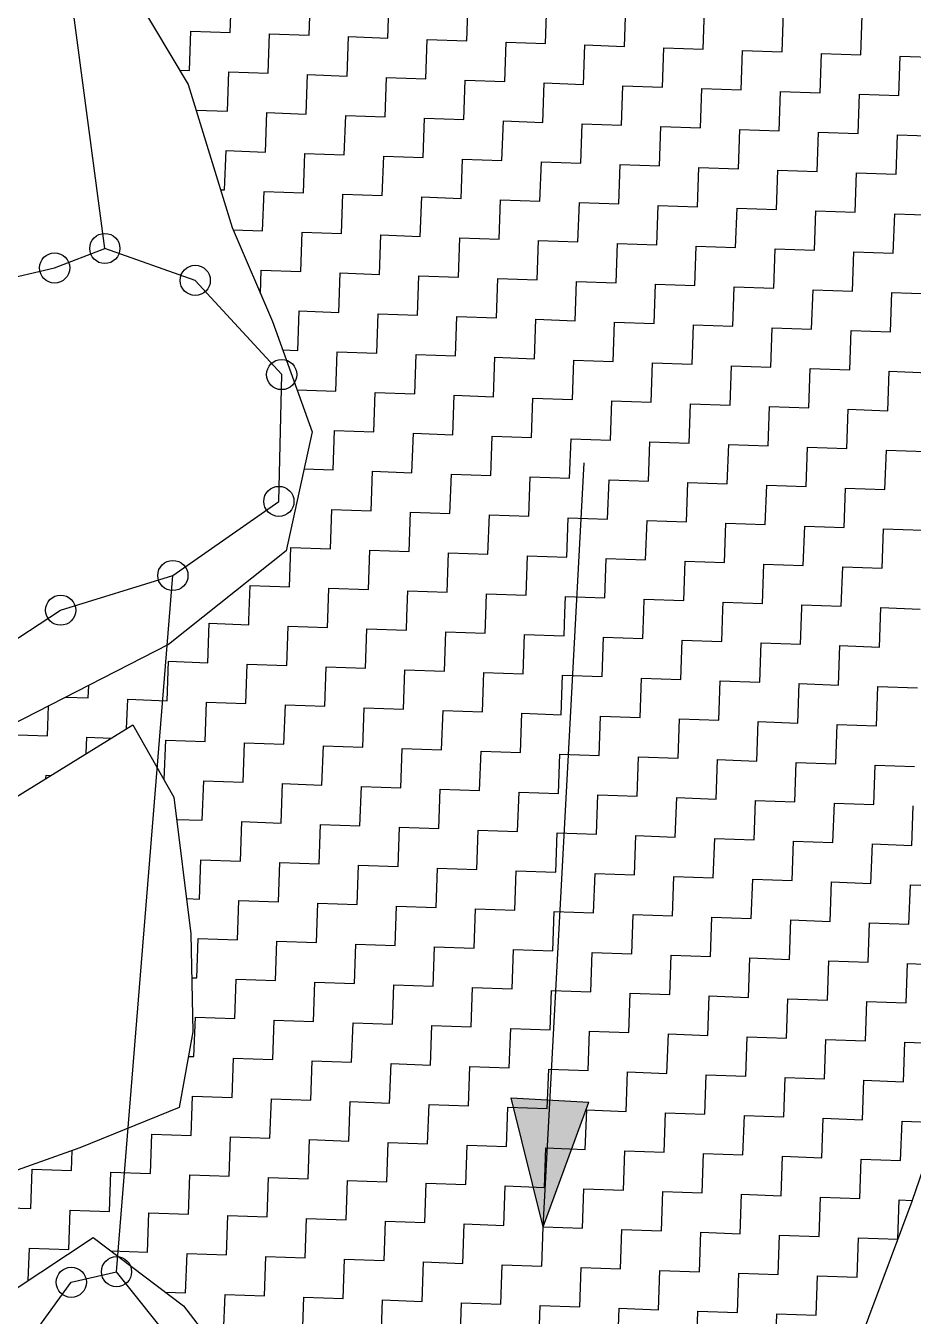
# Model space of a CAD drawing. Header units: metres. Extents: x 287345 to 291891, y 1993918 to 1999987.
# Drawn here: x 290512.1 to 290738.5, y 1997489.3 to 1997818.6 of the extents above; entities that cross this region are included whole.
import ezdxf

# ---------------------------------------------------------------- set-up
doc = ezdxf.new("R2010")
doc.units = ezdxf.units.M
doc.header["$MEASUREMENT"] = 0
doc.layers.add('POLY_HATCH', color=12, linetype='Continuous')
doc.layers.add('POLY_PARCEL', color=6, linetype='Continuous')

msp = doc.modelspace()

# ---------------------------------------------------------------- hatches: boundary and pattern name
h = msp.add_hatch(color=256)
h.paths.add_polyline_path([(290645.83, 1997544.45), (290635.93, 1997544.98), (290644.09, 1997512.09)])
h.paths.add_polyline_path([(290644.09, 1997512.09), (290655.73, 1997543.92), (290645.83, 1997544.45)])

# ---------------------------------------------------------------- linework, layer by layer
for points in [[(290644.09, 1997512.09), (290654.55, 1997707.07)], [(290635.93, 1997544.98), (290655.73, 1997543.92)], [(290644.09, 1997512.09), (290635.93, 1997544.98)], [(290644.09, 1997512.09), (290655.73, 1997543.92)]]:
    msp.add_lwpolyline(points)
for centre in [(290532.29, 1997761.79), (290519.47, 1997756.82), (290555.35, 1997753.63), (290577.4, 1997729.6), (290576.69, 1997697.22), (290549.65, 1997678.31), (290521, 1997669.45), (290535.27, 1997500.6), (290523.72, 1997497.91)]:
    msp.add_circle(centre, 3.85)
at = {"layer": 'POLY_HATCH'}
for p, q in [((290539.12, 1997827.78), (290553.56, 1997803.64)), ((290553.56, 1997803.64), (290564.78, 1997767.12)), ((290564.78, 1997767.12), (290575.05, 1997743.13)), ((290575.05, 1997743.13), (290585.18, 1997714.98)), ((290585.18, 1997714.98), (290578.54, 1997684.64)), ((290578.54, 1997684.64), (290548.5, 1997660.69)), ((290548.5, 1997660.69), (290500.35, 1997635.99)), ((290509.58, 1997621.77), (290539.43, 1997640.17)), ((290539.43, 1997640.17), (290549.9, 1997621.73)), ((290549.9, 1997621.73), (290554.23, 1997586.84)), ((290554.23, 1997586.84), (290554.73, 1997561.81)), ((290554.73, 1997561.81), (290551.27, 1997542.48)), ((290738.21, 1997518.65), (290749.06, 1997550.23)), ((290551.27, 1997542.48), (290525.88, 1997532.26)), ((290525.88, 1997532.26), (290490.67, 1997519.61)), ((290722.85, 1997477.51), (290738.21, 1997518.65)), ((290509.39, 1997496.18), (290529.32, 1997509.37)), ((290529.32, 1997509.37), (290552.34, 1997491.88)), ((290552.34, 1997491.88), (290592.23, 1997440.44))]:
    msp.add_line(p, q, dxfattribs=at)
at = {"layer": 'POLY_HATCH', "linetype": 'Continuous'}
for p, q in [((290564.28, 1997816.92), (290564.63, 1997826.98)), ((290584.39, 1997816.21), (290584.74, 1997826.27)), ((290604.5, 1997815.5), (290604.85, 1997825.55)), ((290624.6, 1997814.79), (290624.96, 1997824.84)), ((290644.71, 1997814.08), (290645.07, 1997824.13)), ((290664.82, 1997813.37), (290665.18, 1997823.42)), ((290684.93, 1997812.65), (290685.29, 1997822.71)), ((290705.04, 1997811.94), (290705.4, 1997822)), ((290725.15, 1997811.23), (290725.5, 1997821.28)), ((290553.87, 1997807.22), (290554.22, 1997817.28)), ((290554.22, 1997817.28), (290564.28, 1997816.92)), ((290573.98, 1997806.51), (290574.33, 1997816.57)), ((290574.33, 1997816.57), (290584.39, 1997816.21)), ((290594.08, 1997805.8), (290594.44, 1997815.86)), ((290594.44, 1997815.86), (290604.5, 1997815.5)), ((290614.19, 1997805.09), (290614.55, 1997815.14)), ((290614.55, 1997815.14), (290624.6, 1997814.79)), ((290634.3, 1997804.38), (290634.66, 1997814.43)), ((290634.66, 1997814.43), (290644.71, 1997814.08)), ((290654.41, 1997803.67), (290654.77, 1997813.72)), ((290654.77, 1997813.72), (290664.82, 1997813.37)), ((290674.52, 1997802.95), (290674.88, 1997813.01)), ((290674.88, 1997813.01), (290684.93, 1997812.65)), ((290694.63, 1997802.24), (290694.99, 1997812.3)), ((290694.99, 1997812.3), (290705.04, 1997811.94)), ((290714.74, 1997801.53), (290715.09, 1997811.59)), ((290715.09, 1997811.59), (290725.15, 1997811.23)), ((290734.85, 1997800.82), (290735.2, 1997810.87)), ((290735.2, 1997810.87), (290745.26, 1997810.52)), ((290551.36, 1997807.31), (290553.87, 1997807.22)), ((290563.57, 1997796.81), (290563.92, 1997806.87)), ((290563.92, 1997806.87), (290573.98, 1997806.51)), ((290583.67, 1997796.1), (290584.03, 1997806.16)), ((290584.03, 1997806.16), (290594.08, 1997805.8)), ((290603.78, 1997795.39), (290604.14, 1997805.45)), ((290604.14, 1997805.45), (290614.19, 1997805.09)), ((290623.89, 1997794.68), (290624.25, 1997804.73)), ((290624.25, 1997804.73), (290634.3, 1997804.38)), ((290644, 1997793.97), (290644.36, 1997804.02)), ((290644.36, 1997804.02), (290654.41, 1997803.67)), ((290664.11, 1997793.26), (290664.47, 1997803.31)), ((290664.47, 1997803.31), (290674.52, 1997802.95)), ((290684.22, 1997792.54), (290684.58, 1997802.6)), ((290684.58, 1997802.6), (290694.63, 1997802.24)), ((290704.33, 1997791.83), (290704.68, 1997801.89)), ((290704.68, 1997801.89), (290714.74, 1997801.53)), ((290724.44, 1997791.12), (290724.79, 1997801.18)), ((290724.79, 1997801.18), (290734.85, 1997800.82)), ((290555.57, 1997797.1), (290563.57, 1997796.81)), ((290573.26, 1997786.4), (290573.62, 1997796.46)), ((290573.62, 1997796.46), (290583.67, 1997796.1)), ((290593.37, 1997785.69), (290593.73, 1997795.75)), ((290593.73, 1997795.75), (290603.78, 1997795.39)), ((290613.48, 1997784.98), (290613.84, 1997795.04)), ((290613.84, 1997795.04), (290623.89, 1997794.68)), ((290633.59, 1997784.27), (290633.95, 1997794.32)), ((290633.95, 1997794.32), (290644, 1997793.97)), ((290653.7, 1997783.56), (290654.06, 1997793.61)), ((290654.06, 1997793.61), (290664.11, 1997793.26)), ((290673.81, 1997782.85), (290674.16, 1997792.9)), ((290674.16, 1997792.9), (290684.22, 1997792.54)), ((290693.92, 1997782.13), (290694.27, 1997792.19)), ((290694.27, 1997792.19), (290704.33, 1997791.83)), ((290714.03, 1997781.42), (290714.38, 1997791.48)), ((290714.38, 1997791.48), (290724.44, 1997791.12)), ((290734.14, 1997780.71), (290734.49, 1997790.77)), ((290734.49, 1997790.77), (290744.55, 1997790.41)), ((290562.85, 1997776.71), (290563.21, 1997786.76)), ((290563.21, 1997786.76), (290573.26, 1997786.4)), ((290582.96, 1997775.99), (290583.32, 1997786.05)), ((290583.32, 1997786.05), (290593.37, 1997785.69)), ((290603.07, 1997775.28), (290603.43, 1997785.34)), ((290603.43, 1997785.34), (290613.48, 1997784.98)), ((290623.18, 1997774.57), (290623.54, 1997784.62)), ((290623.54, 1997784.62), (290633.59, 1997784.27)), ((290643.29, 1997773.86), (290643.65, 1997783.91)), ((290643.65, 1997783.91), (290653.7, 1997783.56)), ((290663.4, 1997773.15), (290663.75, 1997783.2)), ((290663.75, 1997783.2), (290673.81, 1997782.85)), ((290683.51, 1997772.44), (290683.86, 1997782.49)), ((290683.86, 1997782.49), (290693.92, 1997782.13)), ((290703.62, 1997771.72), (290703.97, 1997781.78)), ((290703.97, 1997781.78), (290714.03, 1997781.42)), ((290723.73, 1997771.01), (290724.08, 1997781.07)), ((290724.08, 1997781.07), (290734.14, 1997780.71)), ((290561.82, 1997776.74), (290562.85, 1997776.71)), ((290572.55, 1997766.29), (290572.91, 1997776.35)), ((290572.91, 1997776.35), (290582.96, 1997775.99)), ((290592.66, 1997765.58), (290593.02, 1997775.64)), ((290593.02, 1997775.64), (290603.07, 1997775.28)), ((290612.77, 1997764.87), (290613.13, 1997774.93)), ((290613.13, 1997774.93), (290623.18, 1997774.57)), ((290632.88, 1997764.16), (290633.24, 1997774.21)), ((290633.24, 1997774.21), (290643.29, 1997773.86)), ((290652.99, 1997763.45), (290653.34, 1997773.5)), ((290653.34, 1997773.5), (290663.4, 1997773.15)), ((290673.1, 1997762.74), (290673.45, 1997772.79)), ((290673.45, 1997772.79), (290683.51, 1997772.44)), ((290693.21, 1997762.03), (290693.56, 1997772.08)), ((290693.56, 1997772.08), (290703.62, 1997771.72)), ((290713.32, 1997761.31), (290713.67, 1997771.37)), ((290713.67, 1997771.37), (290723.73, 1997771.01)), ((290733.42, 1997760.6), (290733.78, 1997770.66)), ((290733.78, 1997770.66), (290743.83, 1997770.3)), ((290565.02, 1997766.56), (290572.55, 1997766.29)), ((290582.25, 1997755.88), (290582.61, 1997765.94)), ((290582.61, 1997765.94), (290592.66, 1997765.58)), ((290602.36, 1997755.17), (290602.72, 1997765.23)), ((290602.72, 1997765.23), (290612.77, 1997764.87)), ((290622.47, 1997754.46), (290622.83, 1997764.52)), ((290622.83, 1997764.52), (290632.88, 1997764.16)), ((290642.58, 1997753.75), (290642.93, 1997763.8)), ((290642.93, 1997763.8), (290652.99, 1997763.45)), ((290662.69, 1997753.04), (290663.04, 1997763.09)), ((290663.04, 1997763.09), (290673.1, 1997762.74)), ((290682.8, 1997752.33), (290683.15, 1997762.38)), ((290683.15, 1997762.38), (290693.21, 1997762.03)), ((290702.91, 1997751.62), (290703.26, 1997761.67)), ((290703.26, 1997761.67), (290713.32, 1997761.31)), ((290723.01, 1997750.9), (290723.37, 1997760.96)), ((290723.37, 1997760.96), (290733.42, 1997760.6)), ((290571.99, 1997750.29), (290572.2, 1997756.24)), ((290572.2, 1997756.24), (290582.25, 1997755.88)), ((290591.95, 1997745.47), (290592.31, 1997755.53)), ((290592.31, 1997755.53), (290602.36, 1997755.17)), ((290612.06, 1997744.76), (290612.41, 1997754.82)), ((290612.41, 1997754.82), (290622.47, 1997754.46)), ((290632.17, 1997744.05), (290632.52, 1997754.11)), ((290632.52, 1997754.11), (290642.58, 1997753.75)), ((290652.28, 1997743.34), (290652.63, 1997753.39)), ((290652.63, 1997753.39), (290662.69, 1997753.04)), ((290672.39, 1997742.63), (290672.74, 1997752.68)), ((290672.74, 1997752.68), (290682.8, 1997752.33)), ((290692.49, 1997741.92), (290692.85, 1997751.97)), ((290692.85, 1997751.97), (290702.91, 1997751.62)), ((290712.6, 1997741.2), (290712.96, 1997751.26)), ((290712.96, 1997751.26), (290723.01, 1997750.9)), ((290732.71, 1997740.49), (290733.07, 1997750.55)), ((290733.07, 1997750.55), (290743.12, 1997750.19)), ((290581.54, 1997735.78), (290581.9, 1997745.83)), ((290581.9, 1997745.83), (290591.95, 1997745.47)), ((290601.65, 1997735.06), (290602, 1997745.12)), ((290602, 1997745.12), (290612.06, 1997744.76)), ((290621.76, 1997734.35), (290622.11, 1997744.41)), ((290622.11, 1997744.41), (290632.17, 1997744.05)), ((290641.87, 1997733.64), (290642.22, 1997743.7)), ((290642.22, 1997743.7), (290652.28, 1997743.34)), ((290661.98, 1997732.93), (290662.33, 1997742.98)), ((290662.33, 1997742.98), (290672.39, 1997742.63)), ((290682.08, 1997732.22), (290682.44, 1997742.27)), ((290682.44, 1997742.27), (290692.49, 1997741.92)), ((290702.19, 1997731.51), (290702.55, 1997741.56)), ((290702.55, 1997741.56), (290712.6, 1997741.2)), ((290722.3, 1997730.79), (290722.66, 1997740.85)), ((290722.66, 1997740.85), (290732.71, 1997740.49)), ((290577.65, 1997735.91), (290581.54, 1997735.78)), ((290591.24, 1997725.37), (290591.59, 1997735.42)), ((290591.59, 1997735.42), (290601.65, 1997735.06)), ((290611.35, 1997724.65), (290611.7, 1997734.71)), ((290611.7, 1997734.71), (290621.76, 1997734.35)), ((290631.46, 1997723.94), (290631.81, 1997734)), ((290631.81, 1997734), (290641.87, 1997733.64)), ((290651.57, 1997723.23), (290651.92, 1997733.29)), ((290651.92, 1997733.29), (290661.98, 1997732.93)), ((290671.67, 1997722.52), (290672.03, 1997732.57)), ((290672.03, 1997732.57), (290682.08, 1997732.22)), ((290691.78, 1997721.81), (290692.14, 1997731.86)), ((290692.14, 1997731.86), (290702.19, 1997731.51)), ((290711.89, 1997721.1), (290712.25, 1997731.15)), ((290712.25, 1997731.15), (290722.3, 1997730.79)), ((290732, 1997720.38), (290732.36, 1997730.44)), ((290732.36, 1997730.44), (290742.41, 1997730.08)), ((290581.32, 1997725.72), (290591.24, 1997725.37)), ((290600.94, 1997714.95), (290601.29, 1997725.01)), ((290601.29, 1997725.01), (290611.35, 1997724.65)), ((290621.05, 1997714.24), (290621.4, 1997724.3)), ((290621.4, 1997724.3), (290631.46, 1997723.94)), ((290641.16, 1997713.53), (290641.51, 1997723.59)), ((290641.51, 1997723.59), (290651.57, 1997723.23)), ((290661.26, 1997712.82), (290661.62, 1997722.87)), ((290661.62, 1997722.87), (290671.67, 1997722.52)), ((290681.37, 1997712.11), (290681.73, 1997722.16)), ((290681.73, 1997722.16), (290691.78, 1997721.81)), ((290701.48, 1997711.4), (290701.84, 1997721.45)), ((290701.84, 1997721.45), (290711.89, 1997721.1)), ((290721.59, 1997710.69), (290721.95, 1997720.74)), ((290721.95, 1997720.74), (290732, 1997720.38)), ((290590.53, 1997705.26), (290590.88, 1997715.31)), ((290590.88, 1997715.31), (290600.94, 1997714.95)), ((290610.64, 1997704.54), (290610.99, 1997714.6)), ((290610.99, 1997714.6), (290621.05, 1997714.24)), ((290630.74, 1997703.83), (290631.1, 1997713.89)), ((290631.1, 1997713.89), (290641.16, 1997713.53)), ((290650.85, 1997703.12), (290651.21, 1997713.18)), ((290651.21, 1997713.18), (290661.26, 1997712.82)), ((290670.96, 1997702.41), (290671.32, 1997712.46)), ((290671.32, 1997712.46), (290681.37, 1997712.11)), ((290691.07, 1997701.7), (290691.43, 1997711.75)), ((290691.43, 1997711.75), (290701.48, 1997711.4)), ((290711.18, 1997700.99), (290711.54, 1997711.04)), ((290711.54, 1997711.04), (290721.59, 1997710.69)), ((290731.29, 1997700.28), (290731.65, 1997710.33)), ((290731.65, 1997710.33), (290741.7, 1997709.97)), ((290583.11, 1997705.52), (290590.53, 1997705.26)), ((290600.23, 1997694.85), (290600.58, 1997704.9)), ((290600.58, 1997704.9), (290610.64, 1997704.54)), ((290620.33, 1997694.13), (290620.69, 1997704.19)), ((290620.69, 1997704.19), (290630.74, 1997703.83)), ((290640.44, 1997693.42), (290640.8, 1997703.48)), ((290640.8, 1997703.48), (290650.85, 1997703.12)), ((290660.55, 1997692.71), (290660.91, 1997702.77)), ((290660.91, 1997702.77), (290670.96, 1997702.41)), ((290680.66, 1997692), (290681.02, 1997702.05)), ((290681.02, 1997702.05), (290691.07, 1997701.7)), ((290700.77, 1997691.29), (290701.13, 1997701.34)), ((290701.13, 1997701.34), (290711.18, 1997700.99)), ((290720.88, 1997690.58), (290721.24, 1997700.63)), ((290721.24, 1997700.63), (290731.29, 1997700.28)), ((290589.82, 1997685.15), (290590.17, 1997695.2)), ((290590.17, 1997695.2), (290600.23, 1997694.85)), ((290609.92, 1997684.44), (290610.28, 1997694.49)), ((290610.28, 1997694.49), (290620.33, 1997694.13)), ((290630.03, 1997683.72), (290630.39, 1997693.78)), ((290630.39, 1997693.78), (290640.44, 1997693.42)), ((290650.14, 1997683.01), (290650.5, 1997693.07)), ((290650.5, 1997693.07), (290660.55, 1997692.71)), ((290670.25, 1997682.3), (290670.61, 1997692.36)), ((290670.61, 1997692.36), (290680.66, 1997692)), ((290690.36, 1997681.59), (290690.72, 1997691.64)), ((290690.72, 1997691.64), (290700.77, 1997691.29)), ((290710.47, 1997680.88), (290710.83, 1997690.93)), ((290710.83, 1997690.93), (290720.88, 1997690.58)), ((290730.58, 1997680.17), (290730.93, 1997690.22)), ((290730.93, 1997690.22), (290740.99, 1997689.86)), ((290579.41, 1997675.45), (290579.76, 1997685.5)), ((290579.76, 1997685.5), (290589.82, 1997685.15)), ((290599.51, 1997674.74), (290599.87, 1997684.79)), ((290599.87, 1997684.79), (290609.92, 1997684.44)), ((290619.62, 1997674.03), (290619.98, 1997684.08)), ((290619.98, 1997684.08), (290630.03, 1997683.72)), ((290639.73, 1997673.31), (290640.09, 1997683.37)), ((290640.09, 1997683.37), (290650.14, 1997683.01)), ((290659.84, 1997672.6), (290660.2, 1997682.66)), ((290660.2, 1997682.66), (290670.25, 1997682.3)), ((290679.95, 1997671.89), (290680.31, 1997681.95)), ((290680.31, 1997681.95), (290690.36, 1997681.59)), ((290700.06, 1997671.18), (290700.41, 1997681.23)), ((290700.41, 1997681.23), (290710.47, 1997680.88)), ((290720.17, 1997670.47), (290720.52, 1997680.52)), ((290720.52, 1997680.52), (290730.58, 1997680.17)), ((290569.04, 1997666.91), (290569.35, 1997675.8)), ((290569.35, 1997675.8), (290579.41, 1997675.45)), ((290589.19, 1997667.37), (290589.46, 1997675.09)), ((290589.46, 1997675.09), (290599.51, 1997674.74)), ((290609.34, 1997667.82), (290609.57, 1997674.38)), ((290609.57, 1997674.38), (290619.62, 1997674.03)), ((290629.49, 1997668.28), (290629.68, 1997673.67)), ((290629.68, 1997673.67), (290639.73, 1997673.31)), ((290649.64, 1997668.73), (290649.79, 1997672.96)), ((290649.79, 1997672.96), (290659.84, 1997672.6)), ((290669.79, 1997669.19), (290669.9, 1997672.25)), ((290669.9, 1997672.25), (290679.95, 1997671.89)), ((290629.32, 1997663.62), (290629.49, 1997668.28)), ((290649.43, 1997662.9), (290649.64, 1997668.73)), ((290669.54, 1997662.19), (290669.79, 1997669.19)), ((290689.65, 1997661.48), (290689.94, 1997669.65)), ((290689.94, 1997669.65), (290690, 1997671.53)), ((290690, 1997671.53), (290700.06, 1997671.18)), ((290709.76, 1997660.77), (290710.09, 1997670.1)), ((290710.09, 1997670.1), (290710.11, 1997670.82)), ((290710.11, 1997670.82), (290720.17, 1997670.47)), ((290729.87, 1997660.06), (290730.22, 1997670.11)), ((290730.22, 1997670.11), (290740.28, 1997669.76)), ((290558.58, 1997656.05), (290558.94, 1997666.11)), ((290558.94, 1997666.11), (290568.99, 1997665.75)), ((290568.99, 1997665.75), (290569.04, 1997666.91)), ((290578.69, 1997655.34), (290579.05, 1997665.39)), ((290579.05, 1997665.39), (290589.1, 1997665.04)), ((290589.1, 1997665.04), (290589.19, 1997667.37)), ((290609.21, 1997664.33), (290609.34, 1997667.82)), ((290598.8, 1997654.63), (290599.16, 1997664.68)), ((290599.16, 1997664.68), (290609.21, 1997664.33)), ((290618.91, 1997653.92), (290619.27, 1997663.97)), ((290619.27, 1997663.97), (290629.32, 1997663.62)), ((290639.02, 1997653.2), (290639.38, 1997663.26)), ((290639.38, 1997663.26), (290649.43, 1997662.9)), ((290659.13, 1997652.49), (290659.49, 1997662.55)), ((290659.49, 1997662.55), (290669.54, 1997662.19)), ((290679.24, 1997651.78), (290679.59, 1997661.84)), ((290679.59, 1997661.84), (290689.65, 1997661.48)), ((290699.35, 1997651.07), (290699.7, 1997661.12)), ((290699.7, 1997661.12), (290709.76, 1997660.77)), ((290719.46, 1997650.36), (290719.81, 1997660.41)), ((290719.81, 1997660.41), (290729.87, 1997660.06)), ((290548.17, 1997646.35), (290548.53, 1997656.41)), ((290548.53, 1997656.41), (290558.58, 1997656.05)), ((290568.28, 1997645.64), (290568.64, 1997655.7)), ((290568.64, 1997655.7), (290578.69, 1997655.34)), ((290588.39, 1997644.93), (290588.75, 1997654.98)), ((290588.75, 1997654.98), (290598.8, 1997654.63)), ((290608.5, 1997644.22), (290608.86, 1997654.27)), ((290608.86, 1997654.27), (290618.91, 1997653.92)), ((290628.61, 1997643.51), (290628.97, 1997653.56)), ((290628.97, 1997653.56), (290639.02, 1997653.2)), ((290648.72, 1997642.79), (290649.07, 1997652.85)), ((290649.07, 1997652.85), (290659.13, 1997652.49)), ((290668.83, 1997642.08), (290669.18, 1997652.14)), ((290669.18, 1997652.14), (290679.24, 1997651.78)), ((290528.07, 1997647.06), (290528.18, 1997650.27)), ((290688.94, 1997641.37), (290689.29, 1997651.43)), ((290689.29, 1997651.43), (290699.35, 1997651.07)), ((290709.05, 1997640.66), (290709.4, 1997650.71)), ((290709.4, 1997650.71), (290719.46, 1997650.36)), ((290729.16, 1997639.95), (290729.51, 1997650)), ((290729.51, 1997650), (290739.57, 1997649.65)), ((290522.33, 1997647.27), (290528.07, 1997647.06)), ((290537.85, 1997639.2), (290538.12, 1997646.71)), ((290538.12, 1997646.71), (290548.17, 1997646.35)), ((290557.87, 1997635.94), (290558.23, 1997646)), ((290558.23, 1997646), (290568.28, 1997645.64)), ((290577.98, 1997635.23), (290578.34, 1997645.29)), ((290578.34, 1997645.29), (290588.39, 1997644.93)), ((290517.65, 1997637.37), (290517.93, 1997645.01)), ((290598.09, 1997634.52), (290598.45, 1997644.57)), ((290598.45, 1997644.57), (290608.5, 1997644.22)), ((290618.2, 1997633.81), (290618.56, 1997643.86)), ((290618.56, 1997643.86), (290628.61, 1997643.51)), ((290638.31, 1997633.1), (290638.66, 1997643.15)), ((290638.66, 1997643.15), (290648.72, 1997642.79)), ((290658.42, 1997632.38), (290658.77, 1997642.44)), ((290658.77, 1997642.44), (290668.83, 1997642.08)), ((290678.53, 1997631.67), (290678.88, 1997641.73)), ((290678.88, 1997641.73), (290688.94, 1997641.37)), ((290698.64, 1997630.96), (290698.99, 1997641.02)), ((290698.99, 1997641.02), (290709.05, 1997640.66)), ((290718.74, 1997630.25), (290719.1, 1997640.3)), ((290719.1, 1997640.3), (290729.16, 1997639.95)), ((290507.6, 1997637.72), (290517.65, 1997637.37)), ((290527.56, 1997632.86), (290527.71, 1997637.01)), ((290527.71, 1997637.01), (290533.94, 1997636.79)), ((290547.46, 1997626.24), (290547.82, 1997636.3)), ((290547.82, 1997636.3), (290557.87, 1997635.94)), ((290567.57, 1997625.53), (290567.93, 1997635.59)), ((290567.93, 1997635.59), (290577.98, 1997635.23)), ((290587.68, 1997624.82), (290588.04, 1997634.87)), ((290588.04, 1997634.87), (290598.09, 1997634.52)), ((290607.79, 1997624.11), (290608.15, 1997634.16)), ((290608.15, 1997634.16), (290618.2, 1997633.81)), ((290627.9, 1997623.4), (290628.25, 1997633.45)), ((290628.25, 1997633.45), (290638.31, 1997633.1)), ((290648.01, 1997622.69), (290648.36, 1997632.74)), ((290648.36, 1997632.74), (290658.42, 1997632.38)), ((290668.12, 1997621.97), (290668.47, 1997632.03)), ((290668.47, 1997632.03), (290678.53, 1997631.67)), ((290688.23, 1997621.26), (290688.58, 1997631.32)), ((290688.58, 1997631.32), (290698.64, 1997630.96)), ((290708.33, 1997620.55), (290708.69, 1997630.61)), ((290708.69, 1997630.61), (290718.74, 1997630.25)), ((290728.44, 1997619.84), (290728.8, 1997629.89)), ((290728.8, 1997629.89), (290738.85, 1997629.54)), ((290517.27, 1997626.51), (290517.3, 1997627.31)), ((290517.3, 1997627.31), (290518.5, 1997627.27)), ((290547.34, 1997626.25), (290547.46, 1997626.24)), ((290557.16, 1997615.83), (290557.52, 1997625.89)), ((290557.52, 1997625.89), (290567.57, 1997625.53)), ((290577.27, 1997615.12), (290577.63, 1997625.18)), ((290577.63, 1997625.18), (290587.68, 1997624.82)), ((290597.38, 1997614.41), (290597.74, 1997624.46)), ((290597.74, 1997624.46), (290607.79, 1997624.11)), ((290617.49, 1997613.7), (290617.84, 1997623.75)), ((290617.84, 1997623.75), (290627.9, 1997623.4)), ((290637.6, 1997612.99), (290637.95, 1997623.04)), ((290637.95, 1997623.04), (290648.01, 1997622.69)), ((290657.71, 1997612.28), (290658.06, 1997622.33)), ((290658.06, 1997622.33), (290668.12, 1997621.97)), ((290677.82, 1997611.56), (290678.17, 1997621.62)), ((290678.17, 1997621.62), (290688.23, 1997621.26)), ((290697.92, 1997610.85), (290698.28, 1997620.91)), ((290698.28, 1997620.91), (290708.33, 1997620.55)), ((290718.03, 1997610.14), (290718.39, 1997620.2)), ((290718.39, 1997620.2), (290728.44, 1997619.84)), ((290738.14, 1997609.43), (290738.5, 1997619.48)), ((290550.6, 1997616.07), (290557.16, 1997615.83)), ((290566.86, 1997605.42), (290567.22, 1997615.48)), ((290567.22, 1997615.48), (290577.27, 1997615.12)), ((290586.97, 1997604.71), (290587.32, 1997614.77)), ((290587.32, 1997614.77), (290597.38, 1997614.41)), ((290607.08, 1997604), (290607.43, 1997614.05)), ((290607.43, 1997614.05), (290617.49, 1997613.7)), ((290627.19, 1997603.29), (290627.54, 1997613.34)), ((290627.54, 1997613.34), (290637.6, 1997612.99)), ((290647.3, 1997602.58), (290647.65, 1997612.63)), ((290647.65, 1997612.63), (290657.71, 1997612.28)), ((290667.4, 1997601.87), (290667.76, 1997611.92)), ((290667.76, 1997611.92), (290677.82, 1997611.56)), ((290687.51, 1997601.15), (290687.87, 1997611.21)), ((290687.87, 1997611.21), (290697.92, 1997610.85)), ((290707.62, 1997600.44), (290707.98, 1997610.5)), ((290707.98, 1997610.5), (290718.03, 1997610.14)), ((290727.73, 1997599.73), (290728.09, 1997609.78)), ((290728.09, 1997609.78), (290738.14, 1997609.43)), ((290556.45, 1997595.72), (290556.81, 1997605.78)), ((290556.81, 1997605.78), (290566.86, 1997605.42)), ((290576.56, 1997595.01), (290576.91, 1997605.07)), ((290576.91, 1997605.07), (290586.97, 1997604.71)), ((290596.67, 1997594.3), (290597.02, 1997604.36)), ((290597.02, 1997604.36), (290607.08, 1997604)), ((290616.78, 1997593.59), (290617.13, 1997603.64)), ((290617.13, 1997603.64), (290627.19, 1997603.29)), ((290636.89, 1997592.88), (290637.24, 1997602.93)), ((290637.24, 1997602.93), (290647.3, 1997602.58)), ((290656.99, 1997592.17), (290657.35, 1997602.22)), ((290657.35, 1997602.22), (290667.4, 1997601.87)), ((290677.1, 1997591.45), (290677.46, 1997601.51)), ((290677.46, 1997601.51), (290687.51, 1997601.15)), ((290697.21, 1997590.74), (290697.57, 1997600.8)), ((290697.57, 1997600.8), (290707.62, 1997600.44)), ((290717.32, 1997590.03), (290717.68, 1997600.09)), ((290717.68, 1997600.09), (290727.73, 1997599.73)), ((290737.43, 1997589.32), (290737.79, 1997599.37)), ((290737.79, 1997599.37), (290747.84, 1997599.02)), ((290553.11, 1997595.84), (290556.45, 1997595.72)), ((290566.15, 1997585.31), (290566.5, 1997595.37)), ((290566.5, 1997595.37), (290576.56, 1997595.01)), ((290586.26, 1997584.6), (290586.61, 1997594.66)), ((290586.61, 1997594.66), (290596.67, 1997594.3)), ((290606.37, 1997583.89), (290606.72, 1997593.95)), ((290606.72, 1997593.95), (290616.78, 1997593.59)), ((290626.48, 1997583.18), (290626.83, 1997593.23)), ((290626.83, 1997593.23), (290636.89, 1997592.88)), ((290646.58, 1997582.47), (290646.94, 1997592.52)), ((290646.94, 1997592.52), (290656.99, 1997592.17)), ((290666.69, 1997581.76), (290667.05, 1997591.81)), ((290667.05, 1997591.81), (290677.1, 1997591.45)), ((290686.8, 1997581.04), (290687.16, 1997591.1)), ((290687.16, 1997591.1), (290697.21, 1997590.74)), ((290706.91, 1997580.33), (290707.27, 1997590.39)), ((290707.27, 1997590.39), (290717.32, 1997590.03)), ((290727.02, 1997579.62), (290727.38, 1997589.68)), ((290727.38, 1997589.68), (290737.43, 1997589.32)), ((290555.74, 1997575.62), (290556.09, 1997585.67)), ((290556.09, 1997585.67), (290566.15, 1997585.31)), ((290575.85, 1997574.9), (290576.2, 1997584.96)), ((290576.2, 1997584.96), (290586.26, 1997584.6)), ((290595.96, 1997574.19), (290596.31, 1997584.25)), ((290596.31, 1997584.25), (290606.37, 1997583.89)), ((290616.07, 1997573.48), (290616.42, 1997583.54)), ((290616.42, 1997583.54), (290626.48, 1997583.18)), ((290636.17, 1997572.77), (290636.53, 1997582.82)), ((290636.53, 1997582.82), (290646.58, 1997582.47)), ((290656.28, 1997572.06), (290656.64, 1997582.11)), ((290656.64, 1997582.11), (290666.69, 1997581.76)), ((290676.39, 1997571.35), (290676.75, 1997581.4)), ((290676.75, 1997581.4), (290686.8, 1997581.04)), ((290696.5, 1997570.63), (290696.86, 1997580.69)), ((290696.86, 1997580.69), (290706.91, 1997580.33)), ((290716.61, 1997569.92), (290716.97, 1997579.98)), ((290716.97, 1997579.98), (290727.02, 1997579.62)), ((290736.72, 1997569.21), (290737.07, 1997579.27)), ((290737.07, 1997579.27), (290747.13, 1997578.91)), ((290554.45, 1997575.66), (290555.74, 1997575.62)), ((290565.44, 1997565.2), (290565.79, 1997575.26)), ((290565.79, 1997575.26), (290575.85, 1997574.9)), ((290585.55, 1997564.49), (290585.9, 1997574.55)), ((290585.9, 1997574.55), (290595.96, 1997574.19)), ((290605.65, 1997563.78), (290606.01, 1997573.84)), ((290606.01, 1997573.84), (290616.07, 1997573.48)), ((290625.76, 1997563.07), (290626.12, 1997573.12)), ((290626.12, 1997573.12), (290636.17, 1997572.77)), ((290645.87, 1997562.36), (290646.23, 1997572.41)), ((290646.23, 1997572.41), (290656.28, 1997572.06)), ((290665.98, 1997561.65), (290666.34, 1997571.7)), ((290666.34, 1997571.7), (290676.39, 1997571.35)), ((290686.09, 1997560.94), (290686.45, 1997570.99)), ((290686.45, 1997570.99), (290696.5, 1997570.63)), ((290706.2, 1997560.22), (290706.56, 1997570.28)), ((290706.56, 1997570.28), (290716.61, 1997569.92)), ((290726.31, 1997559.51), (290726.66, 1997569.57)), ((290726.66, 1997569.57), (290736.72, 1997569.21)), ((290555.03, 1997555.51), (290555.38, 1997565.56)), ((290555.38, 1997565.56), (290565.44, 1997565.2)), ((290575.14, 1997554.79), (290575.49, 1997564.85)), ((290575.49, 1997564.85), (290585.55, 1997564.49)), ((290595.24, 1997554.08), (290595.6, 1997564.14)), ((290595.6, 1997564.14), (290605.65, 1997563.78)), ((290615.35, 1997553.37), (290615.71, 1997563.43)), ((290615.71, 1997563.43), (290625.76, 1997563.07)), ((290635.46, 1997552.66), (290635.82, 1997562.71)), ((290635.82, 1997562.71), (290645.87, 1997562.36)), ((290655.57, 1997551.95), (290655.93, 1997562)), ((290655.93, 1997562), (290665.98, 1997561.65)), ((290675.68, 1997551.24), (290676.04, 1997561.29)), ((290676.04, 1997561.29), (290686.09, 1997560.94)), ((290695.79, 1997550.53), (290696.15, 1997560.58)), ((290696.15, 1997560.58), (290706.2, 1997560.22)), ((290715.9, 1997549.81), (290716.25, 1997559.87)), ((290716.25, 1997559.87), (290726.31, 1997559.51)), ((290736.01, 1997549.1), (290736.36, 1997559.16)), ((290736.36, 1997559.16), (290746.42, 1997558.8)), ((290553.61, 1997555.56), (290555.03, 1997555.51)), ((290564.73, 1997545.1), (290565.08, 1997555.15)), ((290565.08, 1997555.15), (290575.14, 1997554.79)), ((290584.83, 1997544.38), (290585.19, 1997554.44)), ((290585.19, 1997554.44), (290595.24, 1997554.08)), ((290604.94, 1997543.67), (290605.3, 1997553.73)), ((290605.3, 1997553.73), (290615.35, 1997553.37)), ((290625.05, 1997542.96), (290625.41, 1997553.02)), ((290625.41, 1997553.02), (290635.46, 1997552.66)), ((290645.16, 1997542.25), (290645.52, 1997552.3)), ((290645.52, 1997552.3), (290655.57, 1997551.95)), ((290665.27, 1997541.54), (290665.63, 1997551.59)), ((290665.63, 1997551.59), (290675.68, 1997551.24)), ((290685.38, 1997540.83), (290685.73, 1997550.88)), ((290685.73, 1997550.88), (290695.79, 1997550.53)), ((290705.49, 1997540.11), (290705.84, 1997550.17)), ((290705.84, 1997550.17), (290715.9, 1997549.81)), ((290725.6, 1997539.4), (290725.95, 1997549.46)), ((290725.95, 1997549.46), (290736.01, 1997549.1)), ((290554.32, 1997535.4), (290554.67, 1997545.45)), ((290554.67, 1997545.45), (290564.73, 1997545.1)), ((290574.42, 1997534.69), (290574.78, 1997544.74)), ((290574.78, 1997544.74), (290584.83, 1997544.38)), ((290594.53, 1997533.97), (290594.89, 1997544.03)), ((290594.89, 1997544.03), (290604.94, 1997543.67)), ((290614.64, 1997533.26), (290615, 1997543.32)), ((290615, 1997543.32), (290625.05, 1997542.96)), ((290634.75, 1997532.55), (290635.11, 1997542.61)), ((290635.11, 1997542.61), (290645.16, 1997542.25)), ((290654.86, 1997531.84), (290655.22, 1997541.89)), ((290655.22, 1997541.89), (290665.27, 1997541.54)), ((290674.97, 1997531.13), (290675.32, 1997541.18)), ((290675.32, 1997541.18), (290685.38, 1997540.83)), ((290695.08, 1997530.42), (290695.43, 1997540.47)), ((290695.43, 1997540.47), (290705.49, 1997540.11)), ((290715.19, 1997529.7), (290715.54, 1997539.76)), ((290715.54, 1997539.76), (290725.6, 1997539.4)), ((290735.3, 1997528.99), (290735.65, 1997539.05)), ((290735.65, 1997539.05), (290745.1, 1997538.71)), ((290543.9, 1997525.7), (290544.26, 1997535.75)), ((290544.26, 1997535.75), (290554.32, 1997535.4)), ((290564.01, 1997524.99), (290564.37, 1997535.04)), ((290564.37, 1997535.04), (290574.42, 1997534.69)), ((290584.12, 1997524.28), (290584.48, 1997534.33)), ((290584.48, 1997534.33), (290594.53, 1997533.97)), ((290604.23, 1997523.56), (290604.59, 1997533.62)), ((290604.59, 1997533.62), (290614.64, 1997533.26)), ((290523.8, 1997526.41), (290523.98, 1997531.58)), ((290624.34, 1997522.85), (290624.7, 1997532.91)), ((290624.7, 1997532.91), (290634.75, 1997532.55)), ((290644.45, 1997522.14), (290644.81, 1997532.2)), ((290644.81, 1997532.2), (290654.86, 1997531.84)), ((290664.56, 1997521.43), (290664.91, 1997531.48)), ((290664.91, 1997531.48), (290674.97, 1997531.13)), ((290684.67, 1997520.72), (290685.02, 1997530.77)), ((290685.02, 1997530.77), (290695.08, 1997530.42)), ((290704.78, 1997520.01), (290705.13, 1997530.06)), ((290705.13, 1997530.06), (290715.19, 1997529.7)), ((290513.39, 1997516.71), (290513.74, 1997526.77)), ((290513.74, 1997526.77), (290523.8, 1997526.41)), ((290724.89, 1997519.29), (290725.24, 1997529.35)), ((290725.24, 1997529.35), (290735.3, 1997528.99)), ((290533.49, 1997516), (290533.85, 1997526.05)), ((290533.85, 1997526.05), (290543.9, 1997525.7)), ((290553.6, 1997515.29), (290553.96, 1997525.34)), ((290553.96, 1997525.34), (290564.01, 1997524.99)), ((290573.71, 1997514.58), (290574.07, 1997524.63)), ((290574.07, 1997524.63), (290584.12, 1997524.28)), ((290593.82, 1997513.87), (290594.18, 1997523.92)), ((290594.18, 1997523.92), (290604.23, 1997523.56)), ((290613.93, 1997513.15), (290614.29, 1997523.21)), ((290614.29, 1997523.21), (290624.34, 1997522.85)), ((290634.04, 1997512.44), (290634.4, 1997522.5)), ((290634.4, 1997522.5), (290644.45, 1997522.14)), ((290654.15, 1997511.73), (290654.5, 1997521.78)), ((290654.5, 1997521.78), (290664.56, 1997521.43)), ((290674.26, 1997511.02), (290674.61, 1997521.07)), ((290674.61, 1997521.07), (290684.67, 1997520.72)), ((290694.37, 1997510.31), (290694.72, 1997520.36)), ((290694.72, 1997520.36), (290704.78, 1997520.01)), ((290503.33, 1997517.07), (290513.39, 1997516.71)), ((290714.48, 1997509.6), (290714.83, 1997519.65)), ((290714.83, 1997519.65), (290724.89, 1997519.29)), ((290734.59, 1997508.95), (290734.94, 1997518.94)), ((290734.94, 1997518.94), (290738.27, 1997518.82)), ((290523.08, 1997506.3), (290523.44, 1997516.36)), ((290523.44, 1997516.36), (290533.49, 1997516)), ((290543.19, 1997505.59), (290543.55, 1997515.64)), ((290543.55, 1997515.64), (290553.6, 1997515.29)), ((290563.3, 1997504.88), (290563.66, 1997514.93)), ((290563.66, 1997514.93), (290573.71, 1997514.58)), ((290583.41, 1997504.17), (290583.77, 1997514.22)), ((290583.77, 1997514.22), (290593.82, 1997513.87)), ((290603.52, 1997503.45), (290603.88, 1997513.51)), ((290603.88, 1997513.51), (290613.93, 1997513.15)), ((290623.63, 1997502.74), (290623.98, 1997512.8)), ((290623.98, 1997512.8), (290634.04, 1997512.44)), ((290643.74, 1997502.03), (290644.09, 1997512.09)), ((290644.09, 1997512.09), (290654.15, 1997511.73)), ((290663.85, 1997501.32), (290664.2, 1997511.37)), ((290664.2, 1997511.37), (290674.26, 1997511.02)), ((290683.96, 1997500.61), (290684.31, 1997510.66)), ((290684.31, 1997510.66), (290694.37, 1997510.31)), ((290704.07, 1997499.9), (290704.42, 1997509.95)), ((290704.42, 1997509.95), (290714.48, 1997509.6)), ((290724.17, 1997499.19), (290724.53, 1997509.24)), ((290724.53, 1997509.24), (290734.56, 1997508.88)), ((290512.74, 1997498.4), (290513.03, 1997506.66)), ((290513.03, 1997506.66), (290523.08, 1997506.3)), ((290533.86, 1997505.92), (290543.19, 1997505.59)), ((290552.89, 1997495.18), (290553.25, 1997505.23)), ((290553.25, 1997505.23), (290563.3, 1997504.88)), ((290573, 1997494.47), (290573.36, 1997504.52)), ((290573.36, 1997504.52), (290583.41, 1997504.17)), ((290593.11, 1997493.76), (290593.47, 1997503.81)), ((290593.47, 1997503.81), (290603.52, 1997503.45)), ((290613.22, 1997493.04), (290613.57, 1997503.1)), ((290613.57, 1997503.1), (290623.63, 1997502.74)), ((290633.33, 1997492.33), (290633.68, 1997502.39)), ((290633.68, 1997502.39), (290643.74, 1997502.03)), ((290653.44, 1997491.62), (290653.79, 1997501.68)), ((290653.79, 1997501.68), (290663.85, 1997501.32)), ((290673.55, 1997490.91), (290673.9, 1997500.96)), ((290673.9, 1997500.96), (290683.96, 1997500.61)), ((290693.65, 1997490.2), (290694.01, 1997500.25)), ((290694.01, 1997500.25), (290704.07, 1997499.9)), ((290713.76, 1997489.49), (290714.12, 1997499.54)), ((290714.12, 1997499.54), (290724.17, 1997499.19)), ((290547.76, 1997495.36), (290552.89, 1997495.18)), ((290562.59, 1997484.77), (290562.95, 1997494.82)), ((290562.95, 1997494.82), (290573, 1997494.47)), ((290582.7, 1997484.06), (290583.06, 1997494.11)), ((290583.06, 1997494.11), (290593.11, 1997493.76)), ((290602.81, 1997483.35), (290603.16, 1997493.4)), ((290603.16, 1997493.4), (290613.22, 1997493.04)), ((290622.92, 1997482.63), (290623.27, 1997492.69)), ((290623.27, 1997492.69), (290633.33, 1997492.33)), ((290643.03, 1997481.92), (290643.38, 1997491.98)), ((290643.38, 1997491.98), (290653.44, 1997491.62)), ((290663.14, 1997481.21), (290663.49, 1997491.27)), ((290663.49, 1997491.27), (290673.55, 1997490.91)), ((290683.24, 1997480.5), (290683.6, 1997490.55)), ((290683.6, 1997490.55), (290693.65, 1997490.2)), ((290703.35, 1997479.79), (290703.71, 1997489.84)), ((290703.71, 1997489.84), (290713.76, 1997489.49))]:
    msp.add_line(p, q, dxfattribs=at)
at = {"layer": 'POLY_PARCEL'}
for p, q in [((290532.29, 1997761.79), (290516.26, 1997882.9)), ((290519.47, 1997756.82), (290532.29, 1997761.79)), ((290555.35, 1997753.63), (290532.29, 1997761.79)), ((290395.49, 1997728.4), (290519.47, 1997756.82)), ((290577.4, 1997729.6), (290555.35, 1997753.63)), ((290576.69, 1997697.22), (290577.4, 1997729.6)), ((290549.65, 1997678.31), (290576.69, 1997697.22)), ((290521, 1997669.45), (290549.65, 1997678.31)), ((290535.27, 1997500.6), (290549.65, 1997678.31)), ((290448.11, 1997621.67), (290521, 1997669.45)), ((290523.72, 1997497.91), (290535.27, 1997500.6)), ((290595.3, 1997425.46), (290535.27, 1997500.6)), ((290461.87, 1997413.05), (290523.72, 1997497.91))]:
    msp.add_line(p, q, dxfattribs=at)

doc.saveas('drawing.dxf')
